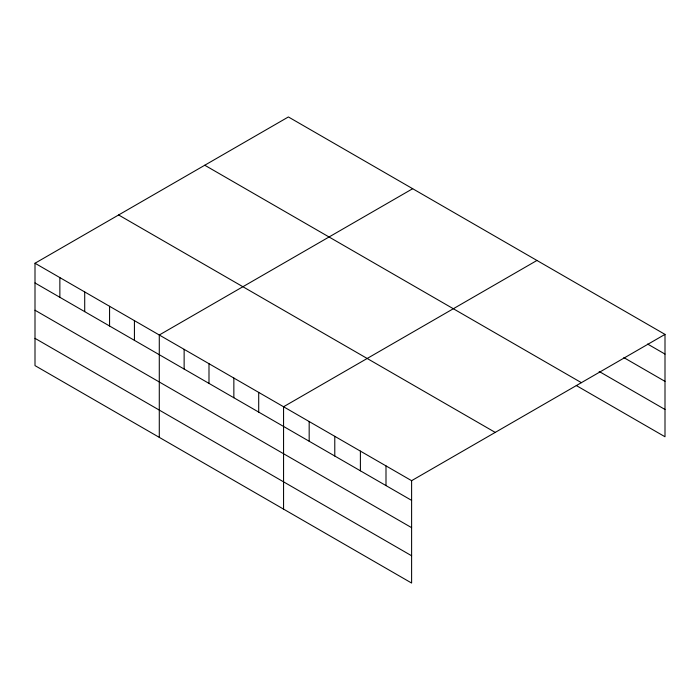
<?xml version="1.0" encoding="UTF-8"?>
<svg xmlns="http://www.w3.org/2000/svg" width="700" height="700" viewBox="0 0 700 700"><rect width="100%" height="100%" fill="white"/><g stroke="black" fill="none" stroke-linecap="round" stroke-linejoin="round"><path stroke-width="1.05" d="M411.609 527.66L411.609 480.681L35 263.244L35 365.61L411.609 583.048L411.609 527.66L35 310.223M35 263.244L288.391 116.953L665 334.39L665 436.756L576.284 385.534M412.668 188.711L159.285 335.002L159.285 437.369M536.952 260.461L283.561 406.752L283.561 509.119M411.609 480.681L665 334.39M647.622 344.05L665 354.086M623.84 357.604L665 381.369M599.148 371.455L665 409.474M204.768 165.235L581.385 382.664M118.615 214.97L495.233 432.408M35 282.949L411.609 500.377M35 338.336L411.609 555.765M385.998 465.894L385.998 485.59M360.395 451.106L360.395 470.811M334.784 436.328L334.784 456.024M309.172 421.54L309.172 441.236M258.703 392.402L258.703 412.099M233.852 378.053L233.852 397.749M208.994 363.703L208.994 383.399M184.135 349.352L184.135 369.049M134.426 320.652L134.426 340.349M109.567 306.303L109.567 325.999M84.709 291.953L84.709 311.649M59.859 277.602L59.859 297.299"/></g></svg>
